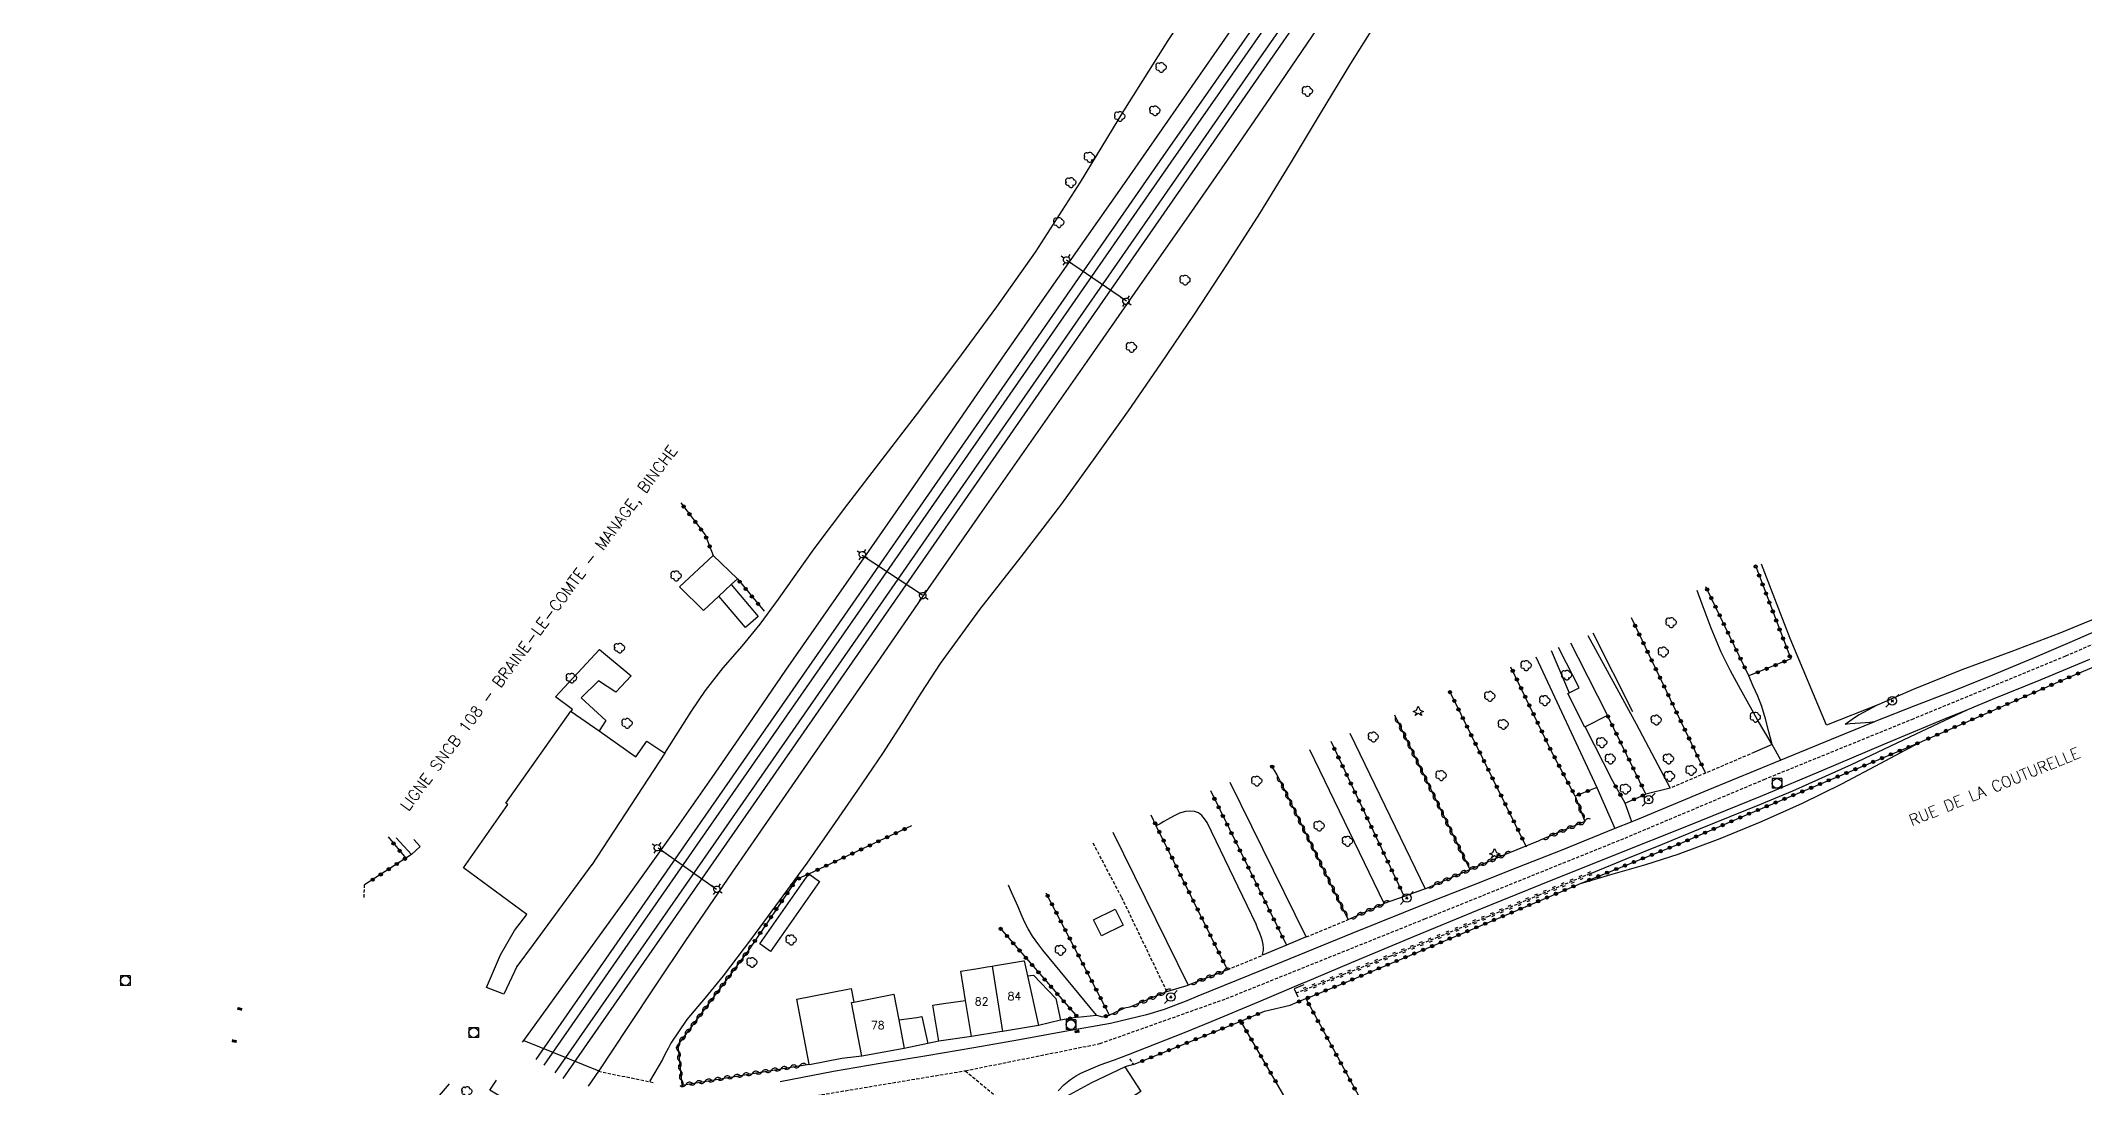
# Model space of a CAD drawing. Header units: millimetres. Extents: x 138000 to 139001, y 123000 to 124000.
# Drawn here: x 138015 to 138334.1, y 123387.3 to 123550.7 of the extents above; entities that cross this region are included whole.
import ezdxf
from ezdxf.enums import TextEntityAlignment as Align

# ---------------------------------------------------------------- set-up
doc = ezdxf.new("R2010")
doc.units = ezdxf.units.MM
doc.linetypes.add('DASHED', pattern=[0.75, 0.5, -0.25])
doc.layers.get('0').update_dxf_attribs({"linetype": 'CONTINUOUS'})
for name, color, linetype in [('W0001', 6, 'DASHED'), ('W0008', 7, 'CONTINUOUS'), ('W0014', 7, 'CONTINUOUS'), ('W0017', 7, 'CONTINUOUS'), ('W0101', 7, 'CONTINUOUS'), ('W0104', 1, 'CONTINUOUS'), ('W0112', 1, 'DASHED'), ('W0120', 7, 'CONTINUOUS'), ('W0211', 2, 'CONTINUOUS'), ('W0214', 2, 'CONTINUOUS'), ('W0220', 5, 'DASHED'), ('W0300', 7, 'CONTINUOUS'), ('W0303', 7, 'CONTINUOUS'), ('W0310', 3, 'CONTINUOUS'), ('W0322', 7, 'CONTINUOUS'), ('W0323', 7, 'CONTINUOUS'), ('W0330', 7, 'CONTINUOUS'), ('W0401', 7, 'CONTINUOUS'), ('W0420', 7, 'CONTINUOUS'), ('W0473', 7, 'CONTINUOUS'), ('W0610', 7, 'CONTINUOUS'), ('W0611', 7, 'CONTINUOUS'), ('W0700', 7, 'CONTINUOUS'), ('W0989', 7, 'CONTINUOUS'), ('W0991', 7, 'CONTINUOUS'), ('W1102', 7, 'CONTINUOUS')]:
    doc.layers.add(name, color=color, linetype=linetype)
doc.styles.get("Standard").update_dxf_attribs({"font": 'romans.shx', "width": 0.85})

# ---------------------------------------------------------------- blocks, each defined once
blk = doc.blocks.new('T420')
for p, q in [((0.75, 0.75), (-0.75, 0.75)), ((-0.75, 0.75), (-0.75, -0.75)), ((0.75, 0.75), (0.75, -0.75)), ((0.75, -0.75), (-0.75, -0.75))]:
    blk.add_line(p, q)
blk.add_ellipse((0, 0), major_axis=(-0.53, 0.53), ratio=1, start_param=3.926991, end_param=10.210176)
blk = doc.blocks.new('T401')
for p, q in [((-0.3, 0.3), (0, 0.3)), ((-0.3, -0.25), (-0.3, 0.3)), ((-0.3, 0.15), (0, 0.15)), ((-0.3, 0), (0, 0)), ((0, 0.3), (0, -0.25)), ((-0.3, -0.15), (0, -0.15)), ((-0.3, -0.25), (-0.3, -0.3)), ((-0.3, -0.3), (0, -0.3)), ((0, -0.3), (0, -0.25))]:
    blk.add_line(p, q)
blk = doc.blocks.new('T300')
for p, q in [((-0.8, 0.51), (-0.86, 0.34)), ((-0.86, 0.34), (-0.86, 0.17)), ((-0.86, 0.17), (-0.74, 0.06)), ((-0.69, 0.63), (-0.8, 0.51)), ((-0.8, -0.06), (-0.74, 0.06)), ((-0.74, 0.06), (-0.69, 0.11)), ((-0.57, 0.69), (-0.69, 0.63)), ((-0.46, 0.69), (-0.57, 0.69)), ((-0.29, 0.63), (-0.46, 0.69)), ((-0.29, 0.63), (-0.17, 0.74)), ((-0.23, 0.57), (-0.29, 0.63)), ((-0.17, 0.74), (-0.06, 0.8)), ((-0.06, 0.8), (0.06, 0.8)), ((0.06, 0.8), (0.23, 0.74)), ((0.23, 0.74), (0.34, 0.63)), ((0.34, 0.63), (0.4, 0.51)), ((0.46, 0.46), (0.34, 0.46)), ((0.4, 0.51), (0.4, 0.46)), ((0.57, 0.4), (0.46, 0.46)), ((0.57, 0.4), (0.69, 0.29)), ((0.69, 0.29), (0.74, 0.17)), ((0.74, 0.06), (0.69, -0.17)), ((0.74, 0.17), (0.74, 0.06)), ((-0.8, -0.17), (-0.8, -0.06)), ((-0.8, -0.23), (-0.8, -0.17)), ((-0.74, -0.34), (-0.8, -0.23)), ((-0.69, -0.4), (-0.74, -0.34)), ((-0.51, -0.46), (-0.69, -0.4)), ((-0.4, -0.46), (-0.51, -0.46)), ((-0.4, -0.46), (-0.34, -0.46)), ((-0.34, -0.46), (-0.34, -0.4)), ((-0.34, -0.51), (-0.34, -0.46)), ((-0.29, -0.63), (-0.34, -0.51)), ((-0.17, -0.74), (-0.29, -0.63)), ((-0.06, -0.8), (-0.17, -0.74)), ((0.06, -0.8), (-0.06, -0.8)), ((0.17, -0.74), (0.06, -0.8)), ((0.23, -0.69), (0.17, -0.74)), ((0.29, -0.46), (0.23, -0.46)), ((0.29, -0.63), (0.23, -0.69)), ((0.46, -0.4), (0.29, -0.46)), ((0.34, -0.51), (0.29, -0.63)), ((0.34, -0.51), (0.34, -0.46)), ((0.57, -0.34), (0.46, -0.4)), ((0.63, -0.29), (0.57, -0.34)), ((0.69, -0.17), (0.63, -0.29))]:
    blk.add_line(p, q)
blk = doc.blocks.new('T303')
for p, q in [((-0.77, 0), (-0.28, 0.21)), ((-0.28, -0.21), (-0.77, 0)), ((-0.28, 0.21), (0, 0.83)), ((0, 0.83), (0.28, 0.21)), ((0.28, 0.21), (0.83, 0)), ((0.83, 0), (0.28, -0.21)), ((-0.49, -0.63), (-0.28, -0.21)), ((0, -0.35), (-0.49, -0.63)), ((0.56, -0.63), (0, -0.35)), ((0.28, -0.21), (0.56, -0.63))]:
    blk.add_line(p, q)
blk = doc.blocks.new('T473')
for p, q in [((-0.166667, 0.166667), (0.166667, -0.166667)), ((-0.166667, -0.166667), (0.166667, 0.166667)), ((0.500001, 0.500001), (1.000002, 1.000002)), ((-1.000002, -1.000002), (-0.500001, -0.500001))]:
    blk.add_line(p, q)
blk.add_ellipse((0, 0), major_axis=(0.471405, 0.471405), ratio=1, start_param=5.4977871438, end_param=11.780972451)
blk = doc.blocks.new('T610')
for p, q in [((-0.500001, 0), (-1.000002, 0)), ((0, 0.500001), (0, 1.000002)), ((0.500001, 0), (1.000002, 0)), ((0, -0.500001), (0, -1.000002))]:
    blk.add_line(p, q)
blk.add_ellipse((0, 0), major_axis=(-0.353554, 0.353554), ratio=1, start_param=3.926990817, end_param=10.2101761242)
blk = doc.blocks.new('t323o')
at = {"color": 0, "linetype": 'Continuous'}
for radius in [0.25, 0.15]:
    blk.add_circle((0, 0), radius, dxfattribs=at)
blk = doc.blocks.new('t310o')
at = {"color": 0, "linetype": 'Continuous'}
for centre, start, end in [((-0.5, 0.38), 216.8699, 323.1304), ((0.5, -0.37), 36.8699, 143.1303)]:
    blk.add_arc(centre, 0.625, start, end, dxfattribs=at)
blk = doc.blocks.new('t322o')
at = {"color": 0, "linetype": 'Continuous'}
for radius in [0.25, 0.15]:
    blk.add_circle((0, 0), radius, dxfattribs=at)
blk = doc.blocks.new('t220o')
at = {"color": 0, "linetype": 'Continuous'}
for p, q in [((-0.25, 0.25), (0.25, 0.25)), ((-0.25, -0.25), (0.25, -0.25))]:
    blk.add_line(p, q, dxfattribs=at)

msp = doc.modelspace()

# ---------------------------------------------------------------- linework, layer by layer
at = {"layer": 'W0001'}
for points in [[(138159.38, 123389.87), (138180.42, 123394.11), (138200.12, 123401.12), (138231.18, 123413.59), (138262.43, 123426.21), (138284.16, 123435.36), (138307.22, 123444.74), (138331.28, 123454.65), (138352.76, 123464.01), (138374.19, 123473.4), (138385.49, 123477.49), (138404.93, 123481.99), (138428.95, 123486.46), (138460.41, 123492), (138492.98, 123498.88), (138525.57, 123505.53), (138555.54, 123511.63), (138588.19, 123518.38), (138620.51, 123525.27), (138649.71, 123531.42), (138680.95, 123537.36), (138711, 123543.03), (138735.09, 123547.13)], [(138131.02, 123385.14), (138159.38, 123389.87)], [(138159.38, 123389.87), (138172.45, 123378.95), (138199.26, 123362.14), (138227.6, 123344.48), (138255.66, 123326.89), (138283.33, 123309.41), (138307.32, 123294.2), (138326.44, 123282.11)]]:
    msp.add_lwpolyline(points, dxfattribs=at)
at = {"layer": 'W0008'}
for points in [[(138338.46, 123459.59), (138332.26, 123456.9), (138326.05, 123454.24), (138319.82, 123451.64), (138313.76, 123449.21), (138307.68, 123446.83), (138301.61, 123444.43), (138301.38, 123444.33), (138296.66, 123442.42), (138291.72, 123440.4), (138286.77, 123438.39)], [(138184.9, 123392.38), (138189.25, 123394.11), (138193.6, 123395.83), (138197.94, 123397.58), (138205.2, 123400.61), (138212.15, 123403.58), (138212.45, 123403.71), (138219.7, 123406.78), (138229.55, 123410.88), (138239.41, 123414.93), (138249.29, 123418.96), (138260.82, 123423.59), (138272.36, 123428.18), (138283.88, 123432.85), (138293.34, 123436.8), (138302.77, 123440.79), (138312.22, 123444.76), (138315.98, 123446.3), (138319.82, 123447.87), (138327.43, 123450.96), (138335, 123454.13)]]:
    msp.add_lwpolyline(points, dxfattribs=at)
at = {"layer": 'W0014'}
for points in [[(138286.77, 123438.39), (138275.38, 123433.68), (138263.99, 123428.96), (138263.48, 123428.76), (138260.82, 123427.68), (138252.56, 123424.32), (138245.64, 123421.59), (138238.7, 123418.87), (138231.78, 123416.15), (138219.76, 123411.29), (138207.76, 123406.38), (138195.73, 123401.52), (138193.98, 123400.8), (138192.22, 123400.09), (138190.45, 123399.43), (138187.69, 123398.61), (138184.88, 123397.94), (138182.08, 123397.26)], [(138286.77, 123438.39), (138285.39, 123440.81), (138282.64, 123439.6)], [(138269.5, 123434), (138265.7, 123433.05)], [(138243.67, 123423.62), (138249.18, 123425.88)], [(138231.23, 123418.28), (138227.93, 123417.09), (138224.79, 123415.96)], [(138212.65, 123410.75), (138209.57, 123409.47), (138205.82, 123407.91)], [(138190.87, 123402.25), (138194.19, 123403.25)], [(138185.09, 123399.77), (138184.27, 123399.62)], [(138182.08, 123397.26), (138174.95, 123395.97), (138167.83, 123394.69), (138160.7, 123393.43), (138153.4, 123392.19), (138146.09, 123390.98), (138138.79, 123389.74), (138130.49, 123388.13), (138130.49, 123388.13)], [(138176.93, 123398.21), (138179.9, 123398.53)], [(138155.27, 123394.49), (138153.51, 123394.12)], [(138173.9, 123386.71), (138174.8, 123387.67), (138175.82, 123388.51), (138176.6, 123389.02), (138177.43, 123389.46), (138178.28, 123389.87), (138180.44, 123390.8), (138182.67, 123391.59), (138184.9, 123392.38)], [(138185.65, 123390.82), (138184.3, 123390.46)]]:
    msp.add_lwpolyline(points, dxfattribs=at)
at = {"layer": 'W0017'}
for points in [[(138285.39, 123440.81), (138284.27, 123442.74), (138283.14, 123444.68), (138282.04, 123446.62), (138280.45, 123449.47), (138278.9, 123452.34), (138277.46, 123455.25), (138275.88, 123458.96), (138274.46, 123462.75), (138273.68, 123464.85)], [(138256.61, 123457.84), (138264.16, 123444.06), (138269.5, 123434)], [(138248.5, 123454.5), (138258.02, 123434.11), (138260.82, 123427.68)], [(138250.89, 123455.48), (138253.68, 123448.86)], [(138219.46, 123442.57), (138231.23, 123418.28)], [(138260.5, 123435.07), (138256.22, 123443.57)], [(138224.79, 123415.96), (138213.21, 123440)], [(138212.65, 123410.75), (138200.73, 123434.88)], [(138263.48, 123428.76), (138262.45, 123431.65)], [(138197.15, 123428.65), (138196.73, 123429.19), (138196.31, 123429.72), (138195.81, 123430.12), (138195.18, 123430.33), (138194.48, 123430.4), (138193.8, 123430.37), (138192.83, 123430.1), (138191.9, 123429.61), (138190.98, 123429.09), (138190.39, 123428.77), (138189.81, 123428.44), (138189.22, 123428.11)], [(138204.81, 123412.75), (138203.4, 123415.68), (138197.15, 123428.65)], [(138182.44, 123427.13), (138194.19, 123403.25)], [(138179.9, 123398.53), (138171.48, 123408.67), (138170.69, 123409.76), (138169.9, 123410.86), (138169.19, 123412), (138168.63, 123413.14), (138168.13, 123414.31), (138167.63, 123415.48), (138167.13, 123416.61), (138166.62, 123417.74), (138166.11, 123418.87)], [(138205.82, 123407.91), (138205.88, 123408.29), (138205.95, 123408.67), (138205.98, 123409.05), (138205.92, 123409.59), (138205.79, 123410.12), (138205.64, 123410.64), (138205.39, 123411.35), (138205.1, 123412.05), (138204.81, 123412.75)]]:
    msp.add_lwpolyline(points, dxfattribs=at)
at = {"layer": 'W0101'}
for points in [[(138160.36, 123395.2), (138159.44, 123400.84), (138158.7, 123405.42), (138161.32, 123405.84), (138162.81, 123406.08), (138163.57, 123406.21)], [(138163.57, 123406.21), (138164.08, 123406.29), (138168.48, 123407.01), (138168.58, 123407.02), (138169.09, 123404.71), (138170.81, 123396.95)], [(138143.23, 123392.14), (138141.61, 123400.52), (138141.96, 123400.59), (138148.22, 123401.8), (138149, 123397.79), (138149.86, 123393.35)], [(138170.81, 123396.95), (138165.17, 123396)], [(138149.86, 123393.35), (138143.23, 123392.14)], [(138165.17, 123396), (138164.79, 123395.94), (138160.36, 123395.2)], [(138181.78, 123377.42), (138174.86, 123384.04), (138175.13, 123385.82), (138179.15, 123388.01), (138184.3, 123390.46)], [(138184.3, 123390.46), (138186.79, 123386.61), (138183, 123384.16), (138182.93, 123384.27), (138185.75, 123381.61), (138184.88, 123380.7), (138184.63, 123380.43), (138181.78, 123377.42)]]:
    msp.add_lwpolyline(points, dxfattribs=at)
at = {"layer": 'W0104'}
for points in [[(138120.02, 123470.34), (138123.79, 123466.68), (138122.83, 123465.78), (138120.88, 123463.97), (138118.51, 123461.76), (138114.74, 123465.42)], [(138080.99, 123421.57), (138087.95, 123431.45), (138087.63, 123431.66), (138097.75, 123446.04), (138097.85, 123445.97), (138102.18, 123442.93), (138107.92, 123438.89), (138109.62, 123441.32), (138112.48, 123439.44), (138101.08, 123422.04), (138101.06, 123422.05), (138091.89, 123409.59), (138089.33, 123406.12), (138089.41, 123406.24), (138087.31, 123401.84), (138084.58, 123402.85), (138086.81, 123407.94), (138088.96, 123411.78), (138090.9, 123414.27)], [(138127.3, 123409.68), (138134.96, 123420.6), (138136.62, 123419.43), (138128.97, 123408.51)], [(138179.43, 123413.41), (138182.81, 123415.08), (138184.03, 123412.6), (138180.65, 123410.93)]]:
    msp.add_lwpolyline(points, close=True, dxfattribs=at)
for points in [[(138122.83, 123465.78), (138127.05, 123460.82), (138125.03, 123459.09), (138120.88, 123463.97)], [(138097.85, 123445.97), (138098.04, 123446.27), (138095.39, 123448.26), (138102.23, 123455.65), (138107.18, 123451.54), (138104.8, 123448.97), (138102.07, 123450.75), (138099.38, 123448.11), (138103.23, 123444.54), (138102.18, 123442.93)], [(138253.89, 123456.71), (138255.03, 123454.47), (138259.69, 123445.33), (138256.22, 123443.57), (138256.16, 123443.54), (138253.5, 123448.77), (138253.68, 123448.86), (138255.26, 123449.67), (138253.29, 123453.53), (138252.05, 123455.96)], [(138073.26, 123425.98), (138074.26, 123424.88), (138072.91, 123423.65), (138070.51, 123426.26)], [(138169.09, 123404.71), (138170.06, 123404.77), (138173.51, 123401.12), (138174.28, 123397.75), (138170.81, 123396.95)], [(138143.23, 123392.14), (138140.1, 123391.78), (138140.09, 123391.78), (138135.05, 123390.77), (138135.02, 123390.91), (138133.06, 123401.05), (138138.12, 123402.03), (138141.55, 123402.69), (138141.96, 123400.59)], [(138160.36, 123395.2), (138155.27, 123394.49), (138154.29, 123400.12), (138155.98, 123400.36), (138159.44, 123400.84)], [(138149, 123397.79), (138151.81, 123398.2), (138152.62, 123398.32), (138153.51, 123394.12), (138149.86, 123393.35)]]:
    msp.add_lwpolyline(points, dxfattribs=at)
at = {"layer": 'W0112'}
for points in [[(138282.64, 123439.6), (138275.02, 123436.35), (138269.5, 123434)], [(138190.87, 123402.25), (138183.79, 123416.97), (138179.26, 123425.59)], [(138065.48, 123416.94), (138065.57, 123418.89)], [(138212.65, 123410.75), (138219.2, 123413.47)], [(138200.32, 123405.64), (138205.82, 123407.91)], [(138185.05, 123391.7), (138185.65, 123390.82)], [(138102.07, 123389.78), (138110.68, 123388.04)]]:
    msp.add_lwpolyline(points, dxfattribs=at)
at = {"layer": 'W0120'}
for points in [[(138212.28, 123403.28), (138210.75, 123402.64), (138211.05, 123401.99), (138211.31, 123401.43)], [(138090.25, 123394.33), (138090.42, 123394.58), (138102.13, 123389.86), (138102.07, 123389.78), (138100.47, 123387.43)], [(138096.1, 123381.06), (138095.78, 123380.59), (138095.72, 123380.49), (138095.58, 123380.57), (138085.13, 123386.84), (138085.21, 123386.96), (138086.19, 123388.39)]]:
    msp.add_lwpolyline(points, dxfattribs=at)
at = {"layer": 'W0211'}
for points in [[(138090.42, 123394.58), (138098.32, 123405.48), (138106.21, 123416.38), (138114.03, 123427.34), (138119.84, 123435.68), (138125.61, 123444.06), (138131.38, 123452.43), (138138.07, 123462.05), (138144.77, 123471.66), (138151.45, 123481.28), (138156.14, 123488.08), (138160.83, 123494.88), (138165.53, 123501.67), (138171.76, 123510.6), (138178.02, 123519.51), (138184.27, 123528.42), (138190.21, 123536.96), (138196.14, 123545.51), (138202.07, 123554.05)], [(138214.34, 123552.61), (138207.02, 123541.86), (138200.28, 123532.09), (138193.51, 123522.34), (138186.72, 123512.6), (138178.35, 123500.62), (138169.97, 123488.64), (138161.6, 123476.66), (138153.61, 123465.15), (138145.64, 123453.62), (138137.67, 123442.1), (138130.32, 123431.48), (138122.96, 123420.85), (138115.68, 123410.18), (138111.15, 123403.42), (138106.64, 123396.64), (138102.13, 123389.86)], [(138374.21, 123476.69), (138371.77, 123475.54), (138369.33, 123474.4), (138366.88, 123473.28), (138360.55, 123470.58), (138354.15, 123468.02), (138347.76, 123465.45), (138341.96, 123463.02), (138336.16, 123460.59), (138330.35, 123458.2), (138322.7, 123455.29), (138315.02, 123452.47), (138307.45, 123449.39), (138304.58, 123448.17), (138302.08, 123447.06), (138301.73, 123446.91), (138298.99, 123445.43), (138298.26, 123444.96), (138297.52, 123444.46), (138296.8, 123443.96)], [(138285.39, 123440.81), (138284.88, 123442.81), (138284.38, 123444.81), (138283.78, 123446.77), (138283.15, 123448.37), (138282.46, 123449.94), (138281.76, 123451.52)], [(138255.47, 123419.13), (138260.57, 123420.61), (138265.68, 123422.09), (138270.74, 123423.71), (138277.29, 123426.13), (138283.76, 123428.79), (138290.13, 123431.65), (138296.29, 123434.69), (138302.36, 123437.91), (138308.43, 123441.14)], [(138206.13, 123399.15), (138210.13, 123400.11)]]:
    msp.add_lwpolyline(points, dxfattribs=at)
at = {"layer": 'W0214'}
for points in [[(138112.48, 123439.44), (138114.55, 123442.74), (138116.62, 123446.04), (138118.8, 123449.26), (138121.58, 123452.76), (138124.52, 123456.15), (138127.37, 123459.61), (138130.22, 123463.49), (138132.97, 123467.43), (138135.76, 123471.36), (138141.03, 123478.37), (138146.41, 123485.31), (138151.74, 123492.28), (138158.05, 123500.69), (138164.3, 123509.14), (138170.37, 123517.72), (138177.4, 123528.64), (138184.15, 123539.76), (138191.06, 123550.77), (138196.1, 123558.29), (138201.2, 123565.77), (138206.31, 123573.24)], [(138224.78, 123555.45), (138219.56, 123547.18), (138214.81, 123539.38), (138210.11, 123531.54), (138205.33, 123523.76), (138200.27, 123515.87), (138195.13, 123508.04), (138189.89, 123500.27), (138184.8, 123492.93), (138179.64, 123485.65), (138174.4, 123478.42), (138168.06, 123470.13), (138161.62, 123461.9), (138155.47, 123453.48), (138152.42, 123448.82), (138149.45, 123444.11), (138146.43, 123439.43), (138142.56, 123433.67), (138138.61, 123427.96), (138134.61, 123422.29), (138130.33, 123416.38), (138125.97, 123410.51), (138121.56, 123404.69), (138118.74, 123401.25), (138115.89, 123397.84), (138113.41, 123394.18), (138112.96, 123393.34), (138112.52, 123392.48), (138112.08, 123391.63), (138111.43, 123390.47), (138110.75, 123389.32), (138110.08, 123388.16)], [(138256.93, 123420.62), (138262.6, 123422.94), (138268.27, 123425.26), (138273.94, 123427.57), (138278.84, 123429.56), (138283.74, 123431.54), (138288.62, 123433.57), (138297.8, 123437.69), (138306.89, 123442), (138315.98, 123446.3)], [(138301.38, 123444.33), (138300.64, 123444.27), (138299.91, 123444.2), (138299.18, 123444.14), (138298.39, 123444.08), (138297.59, 123444.02), (138296.8, 123443.96)], [(138015, 123299.38), (138017.93, 123303.94), (138019.83, 123306.79), (138021.74, 123309.64), (138023.74, 123312.42), (138026.39, 123315.69), (138029.17, 123318.87), (138031.85, 123322.11), (138034.21, 123325.29), (138036.48, 123328.53), (138038.74, 123331.78), (138043.63, 123338.98), (138048.42, 123346.24), (138053.24, 123353.47), (138056.83, 123358.8), (138060.42, 123364.11), (138064.13, 123369.35), (138067.11, 123373.35), (138070.16, 123377.31), (138073.28, 123381.21), (138075.11, 123383.43), (138076.96, 123385.62), (138078.81, 123387.82)]]:
    msp.add_lwpolyline(points, dxfattribs=at)
at = {"layer": 'W0220'}
msp.add_lwpolyline([(138256.93, 123420.62), (138249.02, 123417.3), (138241.1, 123413.97), (138233.17, 123410.7), (138225.8, 123407.77), (138218.43, 123404.88), (138211.05, 123401.99)], dxfattribs=at)
at = {"layer": 'W0303'}
msp.add_lwpolyline([(138263.64, 123445.93), (138257.46, 123458.18)], dxfattribs=at)
at = {"layer": 'W0310'}
for points in [[(138226.42, 123445.43), (138238.18, 123421.27)], [(138219.2, 123413.47), (138208.07, 123436.05)], [(138254.65, 123432.75), (138256.15, 123428.8), (138249.18, 123425.88)], [(138231.23, 123418.28), (138238.18, 123421.27), (138243.67, 123423.62)], [(138219.2, 123413.47), (138224.79, 123415.96)], [(138125.67, 123408.89), (138114.48, 123393.91), (138115.1, 123387.61), (138135.02, 123390.91)], [(138200.32, 123405.64), (138194.19, 123403.25)], [(138184.27, 123399.62), (138181.91, 123398.54)], [(138190.87, 123402.25), (138185.09, 123399.77)]]:
    msp.add_lwpolyline(points, dxfattribs=at)
at = {"layer": 'W0322'}
for points in [[(138281.76, 123451.52), (138275.07, 123465.42)], [(138308.43, 123441.14), (138316.42, 123444.63), (138324.41, 123448.12), (138332.42, 123451.57), (138340.75, 123455.1), (138349.1, 123458.58), (138357.45, 123462.06)], [(138210.13, 123400.11), (138212.57, 123401.12), (138213.04, 123401.31), (138215.95, 123402.51), (138218.86, 123403.71), (138231.08, 123408.82), (138243.27, 123413.97), (138255.47, 123419.13)], [(138185.65, 123390.82), (138202.4, 123397.63), (138206.13, 123399.15)]]:
    msp.add_lwpolyline(points, dxfattribs=at)
at = {"layer": 'W0323'}
for points in [[(138114.96, 123478.54), (138118.73, 123473.58), (138120.02, 123470.34)], [(138123.79, 123466.68), (138127.95, 123461.62)], [(138282.84, 123468.61), (138288.31, 123454.17), (138281.76, 123451.52)], [(138263.39, 123460.62), (138275.02, 123436.35)], [(138258.02, 123434.11), (138254.65, 123432.75), (138251.01, 123439.61), (138244.6, 123452.9)], [(138247.06, 123424.78), (138235.09, 123448.99)], [(138265.7, 123433.05), (138259.69, 123445.33)], [(138216.46, 123441.34), (138227.93, 123417.09)], [(138255.47, 123419.13), (138271.04, 123425.36), (138281.42, 123429.85), (138308.43, 123441.14)], [(138208.07, 123436.05), (138207.23, 123437.55)], [(138262.45, 123431.65), (138260.5, 123435.07)], [(138197.67, 123433.62), (138209.57, 123409.47)], [(138262.45, 123431.65), (138265.7, 123433.05)], [(138200.32, 123405.64), (138189.22, 123428.11), (138188.39, 123429.8)], [(138069.22, 123426.4), (138072, 123423.06)], [(138134.96, 123420.6), (138151.06, 123428.14)], [(138072.91, 123423.65), (138072, 123423.06), (138065.57, 123418.89)], [(138134.96, 123420.6), (138133.02, 123419.72), (138125.67, 123408.89)], [(138181.91, 123398.54), (138172.03, 123417.58)], [(138164.72, 123412.24), (138176.93, 123398.21), (138174.28, 123397.75)], [(138212.57, 123401.12), (138224.11, 123379.83), (138209.11, 123366.23)], [(138179.9, 123398.53), (138180.84, 123398.26), (138181.91, 123398.54)], [(138191.8, 123373.77), (138203.45, 123378.13), (138211.43, 123382.04), (138202.4, 123397.63)]]:
    msp.add_lwpolyline(points, dxfattribs=at)
at = {"layer": 'W0330'}
for points in [[(138288.21, 123457.38), (138285.56, 123464.25), (138283.74, 123468.98)], [(138302.08, 123447.06), (138293.89, 123443.85), (138288.21, 123457.38)]]:
    msp.add_lwpolyline(points, dxfattribs=at)
at = {"layer": 'W0611'}
for points in [[(138184.54, 123510.03), (138175.17, 123516.45)], [(138143.26, 123470.37), (138152.7, 123464.17)], [(138120.52, 123418.15), (138111.43, 123424.6)]]:
    msp.add_lwpolyline(points, dxfattribs=at)
at = {"layer": 'W0700'}
for points in [[(138204.46, 123546.62), (138211.71, 123557.02), (138245.78, 123606.03), (138282.75, 123659.31), (138294.36, 123676)], [(138205.71, 123545.75), (138212.96, 123556.15), (138247.04, 123605.16), (138284.01, 123658.44), (138296.22, 123676)], [(138214.9, 123568.01), (138190.24, 123532.64), (138167.7, 123500.15), (138140.5, 123461.03), (138114.54, 123423.61), (138092.3, 123391.62)], [(138216.16, 123567.14), (138191.5, 123531.77), (138168.96, 123499.28), (138141.76, 123460.15), (138115.8, 123422.74), (138093.56, 123390.75)], [(138095.31, 123389.52), (138126.37, 123434.15), (138166.95, 123492.66), (138204.46, 123546.62)], [(138096.56, 123388.65), (138127.62, 123433.28), (138168.21, 123491.79), (138205.71, 123545.75)]]:
    msp.add_lwpolyline(points, dxfattribs=at)
at = {"layer": 'W1102'}
msp.add_lwpolyline([(138163.57, 123406.21), (138165.17, 123396)], dxfattribs=at)

# ---------------------------------------------------------------- block references
at = {"layer": 'W0220'}
for p, rotation in [((138252.76, 123418.87), 202.7805596788495), ((138254.14, 123419.45), 202.7805596788495), ((138255.53, 123420.03), 202.7805596788495), ((138256.91, 123420.61), 202.7805596788495), ((138244.46, 123415.38), 202.7805596790143), ((138245.85, 123415.96), 202.7805596790143), ((138247.23, 123416.55), 202.7805596790143), ((138248.61, 123417.13), 202.7805596790143), ((138249.99, 123417.71), 202.7805596788495), ((138251.38, 123418.29), 202.7805596788495), ((138237.54, 123412.5), 202.3852179411515), ((138238.92, 123413.08), 202.3852179411515), ((138240.31, 123413.65), 202.3852179411515), ((138241.7, 123414.22), 202.7805596790143), ((138243.08, 123414.8), 202.7805596790143), ((138229.2, 123409.12), 201.7409850868995), ((138230.59, 123409.68), 201.7409850868995), ((138231.98, 123410.23), 201.7409850868995), ((138233.38, 123410.79), 202.3852179411515), ((138234.76, 123411.36), 202.3852179411515), ((138236.15, 123411.93), 202.3852179411515), ((138220.83, 123405.82), 201.3676945341141), ((138222.22, 123406.37), 201.3676945341141), ((138223.62, 123406.91), 201.3676945341141), ((138225.02, 123407.46), 201.3676945341141), ((138226.41, 123408.01), 201.7409850868995), ((138227.8, 123408.57), 201.7409850868995), ((138212.44, 123402.54), 201.3676945339394), ((138213.84, 123403.09), 201.3676945339394), ((138215.24, 123403.63), 201.3676945339394), ((138216.63, 123404.18), 201.3676945339394), ((138218.03, 123404.73), 201.3676945339394), ((138219.43, 123405.27), 201.3676945341141)]:
    msp.add_blockref('t220o', p, dxfattribs=dict(at, rotation=rotation))
at = {"layer": 'W0300'}
for p in [(138190, 123546.54), (138212.85, 123542.82), (138189.04, 123539.77), (138183.55, 123538.88), (138178.82, 123532.52), (138175.91, 123528.55), (138174.03, 123522.32), (138193.74, 123513.33), (138185.36, 123502.84), (138114.25, 123467.12), (138269.67, 123459.84), (138105.42, 123455.86), (138247.02, 123453.13), (138268.45, 123455.24), (138097.92, 123451.17), (138253.34, 123451.64), (138241.35, 123448.32), (138249.93, 123447.65), (138106.59, 123444.1), (138243.45, 123443.94), (138267.34, 123444.62), (138282.82, 123445.07), (138223.15, 123441.97), (138258.82, 123441.1), (138260.17, 123438.55), (138269.26, 123438.54), (138204.94, 123435.09), (138233.74, 123435.96), (138269.4, 123435.83), (138272.78, 123436.75), (138262.53, 123433.83), (138214.69, 123428.07), (138219.12, 123425.68), (138132.22, 123410.27), (138174.27, 123408.66), (138126.1, 123406.77), (138081.58, 123386.59)]:
    msp.add_blockref('T300', p, dxfattribs=at)
at = {"layer": 'W0303'}
for p in [(138230.13, 123445.98), (138242.05, 123423.76)]:
    msp.add_blockref('T303', p, dxfattribs=at)
at = {"layer": 'W0310'}
for p, rotation in [((138227.02, 123444.19), 295.964189445357), ((138227.67, 123442.85), 295.964189445357), ((138228.33, 123441.5), 295.964189445357), ((138228.99, 123440.15), 295.964189445357), ((138229.64, 123438.8), 295.964189445357), ((138230.3, 123437.45), 295.964189445357), ((138208.59, 123434.99), 116.2363185191211), ((138230.96, 123436.1), 295.964189445357), ((138231.61, 123434.75), 295.964189445357), ((138209.25, 123433.65), 116.2363185191211), ((138209.92, 123432.3), 116.2363185191211), ((138210.58, 123430.96), 116.2363185191211), ((138232.27, 123433.41), 295.964189445357), ((138232.93, 123432.06), 295.964189445357), ((138233.58, 123430.71), 295.964189445357), ((138255.11, 123431.54), 290.811092763833), ((138211.24, 123429.61), 116.2363185191211), ((138211.9, 123428.27), 116.2363185191211), ((138234.24, 123429.36), 295.964189445357), ((138234.9, 123428.01), 295.964189445357), ((138254.71, 123428.19), 202.6851512839359), ((138255.64, 123430.14), 290.811092763833), ((138256.1, 123428.77), 202.6851512839359), ((138212.57, 123426.92), 116.2363185191211), ((138213.23, 123425.58), 116.2363185191211), ((138213.89, 123424.23), 116.2363185191211), ((138235.55, 123426.66), 295.964189445357), ((138236.21, 123425.31), 295.964189445357), ((138250.56, 123426.46), 202.6851512839359), ((138251.94, 123427.04), 202.6851512839359), ((138253.33, 123427.62), 202.6851512839359), ((138214.56, 123422.88), 116.2363185191211), ((138215.22, 123421.54), 116.2363185191211), ((138236.87, 123423.97), 295.964189445357), ((138237.52, 123422.62), 295.964189445357), ((138239.5, 123421.84), 23.24522059473058), ((138240.88, 123422.43), 23.24522059473058), ((138242.26, 123423.02), 23.24522059473058), ((138243.64, 123423.61), 23.24522059473058), ((138215.88, 123420.19), 116.2363185191211), ((138216.55, 123418.85), 116.2363185191211), ((138232.61, 123418.88), 23.24834888113642), ((138233.99, 123419.47), 23.24834888113642), ((138235.37, 123420.06), 23.24834888113642), ((138236.75, 123420.65), 23.24834888113642), ((138238.13, 123421.24), 23.24834888113642), ((138217.21, 123417.5), 116.2363185191211), ((138217.87, 123416.16), 116.2363185191211), ((138218.54, 123414.81), 116.2363185191211), ((138223.31, 123415.3), 24.05658623686691), ((138224.68, 123415.91), 24.05658623686691), ((138220.57, 123414.08), 24.05658623686691), ((138221.94, 123414.69), 24.05658623686691), ((138125.54, 123408.71), 233.2183278717874), ((138122.85, 123405.11), 233.2183278717874), ((138123.75, 123406.31), 233.2183278717874), ((138124.65, 123407.51), 233.2183278717874), ((138199.78, 123405.43), 201.2789208846507), ((138121.05, 123402.71), 233.2183278717874), ((138121.95, 123403.91), 233.2183278717874), ((138195.59, 123403.79), 201.2789208846507), ((138196.98, 123404.34), 201.2789208846507), ((138198.38, 123404.88), 201.2789208846507), ((138118.36, 123399.1), 233.2183278717874), ((138119.26, 123400.3), 233.2183278717874), ((138120.15, 123401.51), 233.2183278717874), ((138183.28, 123399.17), 204.6855532368149), ((138186.47, 123400.36), 203.2285137282149), ((138187.85, 123400.95), 203.2285137282149), ((138189.23, 123401.54), 203.2285137282149), ((138190.6, 123402.14), 203.2285137282149), ((138115.66, 123395.5), 233.2183278717874), ((138116.56, 123396.7), 233.2183278717874), ((138117.46, 123397.9), 233.2183278717874), ((138114.77, 123394.3), 233.2183278717874), ((138114.58, 123392.9), 275.6709327285386), ((138114.72, 123391.41), 275.6709327285386), ((138114.87, 123389.91), 275.6709327285386), ((138127.62, 123389.68), 9.387207473403963), ((138129.1, 123389.93), 9.387207473403963), ((138130.58, 123390.17), 9.387207473403963), ((138132.06, 123390.42), 9.387207473403963), ((138133.54, 123390.66), 9.387207473403963), ((138115.02, 123388.42), 275.6709327285386), ((138115.78, 123387.73), 9.387207473403963), ((138117.26, 123387.97), 9.387207473403963), ((138118.74, 123388.22), 9.387207473403963), ((138120.22, 123388.46), 9.387207473403963), ((138121.7, 123388.71), 9.387207473403963), ((138123.18, 123388.95), 9.387207473403963), ((138124.66, 123389.19), 9.387207473403963), ((138126.14, 123389.44), 9.387207473403963)]:
    msp.add_blockref('t310o', p, dxfattribs=dict(at, rotation=rotation))
at = {"layer": 'W0322'}
for p, rotation in [((138275.26, 123465.03), 115.7026154774304), ((138275.91, 123463.68), 115.7026154774304), ((138276.56, 123462.33), 115.7026154774304), ((138277.21, 123460.98), 115.7026154774304), ((138277.86, 123459.63), 115.7026154774304), ((138278.51, 123458.27), 115.7026154774304), ((138279.16, 123456.92), 115.7026154774304), ((138279.81, 123455.57), 115.7026154774304), ((138280.46, 123454.22), 115.7026154774304), ((138281.11, 123452.87), 115.7026154774304), ((138330.43, 123450.72), 23.33747132597908), ((138331.81, 123451.31), 23.33747132597908), ((138333.19, 123451.9), 22.91078312441422), ((138322.17, 123447.14), 23.60229393237875), ((138323.55, 123447.74), 23.60229393237875), ((138324.92, 123448.34), 23.33747132597908), ((138326.3, 123448.93), 23.33747132597908), ((138327.68, 123449.53), 23.33747132597908), ((138329.05, 123450.12), 23.33747132597908), ((138315.3, 123444.14), 23.59627379037443), ((138316.67, 123444.74), 23.60229393237875), ((138318.05, 123445.34), 23.60229393237875), ((138319.42, 123445.94), 23.60229393237875), ((138320.8, 123446.54), 23.60229393237875), ((138309.8, 123441.74), 23.59627379037443), ((138311.18, 123442.34), 23.59627379037443), ((138312.55, 123442.94), 23.59627379037443), ((138313.92, 123443.54), 23.59627379037443), ((138254.39, 123418.67), 22.91048598430299), ((138247.49, 123415.75), 22.91048598430299), ((138248.87, 123416.34), 22.91048598430299), ((138250.25, 123416.92), 22.91048598430299), ((138251.63, 123417.5), 22.91048598430299), ((138253.01, 123418.09), 22.91048598430299), ((138239.2, 123412.25), 22.9161572219287), ((138240.58, 123412.83), 22.9161572219287), ((138241.96, 123413.42), 22.9161572219287), ((138243.34, 123414), 22.91048598430299), ((138244.72, 123414.58), 22.91048598430299), ((138246.1, 123415.17), 22.91048598430299), ((138232.29, 123409.33), 22.9161572219287), ((138233.67, 123409.91), 22.9161572219287), ((138235.05, 123410.5), 22.9161572219287), ((138236.43, 123411.08), 22.9161572219287), ((138237.81, 123411.66), 22.9161572219287), ((138223.99, 123405.85), 22.67579183227718), ((138225.37, 123406.43), 22.67579183227718), ((138226.75, 123407.01), 22.67579183227718), ((138228.14, 123407.59), 22.67579183227718), ((138229.52, 123408.17), 22.67579183227718), ((138230.91, 123408.74), 22.67579183227718), ((138217.06, 123402.97), 22.43653923104269), ((138218.45, 123403.54), 22.43653923104269), ((138219.83, 123404.12), 22.67579183227718), ((138221.22, 123404.7), 22.67579183227718), ((138222.6, 123405.28), 22.67579183227718), ((138211.52, 123400.68), 22.37306004347061), ((138212.9, 123401.26), 22.41091606197941), ((138214.29, 123401.83), 22.37914543628183), ((138215.68, 123402.4), 22.37914543628183), ((138199.55, 123396.47), 22.11743082583406), ((138200.94, 123397.04), 22.11743082583406), ((138202.33, 123397.6), 22.11743082583406), ((138203.72, 123398.17), 22.12140566635989), ((138205.1, 123398.73), 22.12140566635989), ((138191.21, 123393.08), 22.11743082583406), ((138192.6, 123393.65), 22.11743082583406), ((138193.99, 123394.21), 22.11743082583406), ((138195.38, 123394.78), 22.11743082583406), ((138196.77, 123395.34), 22.11743082583406), ((138198.16, 123395.91), 22.11743082583406), ((138187.04, 123391.39), 22.11743082583406), ((138188.43, 123391.95), 22.11743082583406), ((138189.82, 123392.52), 22.11743082583406)]:
    msp.add_blockref('t322o', p, dxfattribs=dict(at, rotation=rotation))
at = {"layer": 'W0323'}
for p, rotation in [((138115.39, 123477.97), 307.1886569554198), ((138116.3, 123476.78), 307.1886569554198), ((138117.21, 123475.58), 307.1886569554198), ((138118.11, 123474.39), 307.1886569554198), ((138118.91, 123473.13), 291.7189388085829), ((138119.46, 123471.74), 291.7189388085829), ((138282.84, 123468.6), 290.7572543112336), ((138283.37, 123467.2), 290.7572543112336), ((138124.14, 123466.25), 309.4593467765837), ((138125.09, 123465.1), 309.4593467765837), ((138126.04, 123463.94), 309.4593467765837), ((138283.91, 123465.8), 290.7572543112336), ((138284.44, 123464.39), 290.7572543112336), ((138127, 123462.78), 309.4593467765837), ((138284.97, 123462.99), 290.7572543112336), ((138285.5, 123461.59), 290.7572543112336), ((138286.03, 123460.19), 290.7572543112336), ((138264, 123459.35), 295.5979254060637), ((138264.65, 123458), 295.5979254060637), ((138286.56, 123458.78), 290.7572543112336), ((138287.1, 123457.38), 290.7572543112336), ((138265.3, 123456.64), 295.5979254060637), ((138265.95, 123455.29), 295.5979254060637), ((138266.59, 123453.94), 295.5979254060637), ((138287.32, 123453.77), 202.0723664362803), ((138287.63, 123455.98), 290.7572543112336), ((138288.16, 123454.58), 290.7572543112336), ((138244.89, 123452.31), 115.7187962118641), ((138245.54, 123450.96), 115.7187962118641), ((138267.24, 123452.59), 295.5979254060637), ((138267.89, 123451.23), 295.5979254060637), ((138283.15, 123452.08), 202.0723664362803), ((138284.54, 123452.64), 202.0723664362803), ((138285.93, 123453.21), 202.0723664362803), ((138235.09, 123448.98), 116.3073899276939), ((138235.76, 123447.63), 116.3073899276939), ((138246.19, 123449.61), 115.7187962118641), ((138246.84, 123448.26), 115.7187962118641), ((138268.54, 123449.88), 295.5979254060637), ((138269.19, 123448.53), 295.5979254060637), ((138269.84, 123447.18), 295.5979254060637), ((138236.42, 123446.29), 116.3073899276939), ((138237.09, 123444.95), 116.3073899276939), ((138247.49, 123446.91), 115.7187962118641), ((138248.14, 123445.56), 115.7187962118641), ((138248.79, 123444.21), 115.7187962118641), ((138259.76, 123445.18), 116.0833648797733), ((138270.48, 123445.82), 295.5979254060637), ((138271.13, 123444.47), 295.5979254060637), ((138237.75, 123443.6), 116.3073899276939), ((138238.41, 123442.26), 116.3073899276939), ((138239.08, 123440.91), 116.3073899276939), ((138249.44, 123442.85), 115.7187962118641), ((138250.09, 123441.5), 115.7187962118641), ((138260.42, 123443.83), 116.0833648797733), ((138261.08, 123442.48), 116.0833648797733), ((138261.74, 123441.14), 116.0833648797733), ((138271.78, 123443.12), 295.5979254060637), ((138272.43, 123441.76), 295.5979254060637), ((138308.1, 123441), 22.6803978619314), ((138217.02, 123440.14), 295.3347823089062), ((138217.66, 123438.79), 295.3347823089062), ((138239.74, 123439.57), 116.3073899276939), ((138240.41, 123438.22), 116.3073899276939), ((138250.74, 123440.15), 115.7187962118641), ((138251.43, 123438.82), 117.9778449662516), ((138262.4, 123439.79), 116.0833648797733), ((138263.06, 123438.44), 116.0833648797733), ((138273.08, 123440.41), 295.5979254060637), ((138273.72, 123439.06), 295.5979254060637), ((138274.37, 123437.71), 295.5979254060637), ((138301.18, 123438.11), 22.6803978619314), ((138302.56, 123438.69), 22.6803978619314), ((138303.95, 123439.27), 22.6803978619314), ((138305.33, 123439.84), 22.6803978619314), ((138306.72, 123440.42), 22.6803978619314), ((138207.33, 123437.36), 119.4059952618549), ((138218.31, 123437.43), 295.3347823089062), ((138218.95, 123436.07), 295.3347823089062), ((138219.59, 123434.72), 295.3347823089062), ((138241.07, 123436.88), 116.3073899276939), ((138241.74, 123435.53), 116.3073899276939), ((138252.13, 123437.49), 117.9778449662516), ((138252.83, 123436.17), 117.9778449662516), ((138253.54, 123434.84), 117.9778449662516), ((138263.72, 123437.1), 116.0833648797733), ((138264.38, 123435.75), 116.0833648797733), ((138265.04, 123434.4), 116.0833648797733), ((138292.88, 123434.64), 22.6803978619314), ((138294.26, 123435.22), 22.6803978619314), ((138295.64, 123435.8), 22.6803978619314), ((138297.03, 123436.37), 22.6803978619314), ((138298.41, 123436.95), 22.6803978619314), ((138299.8, 123437.53), 22.6803978619314), ((138198.3, 123432.34), 296.2217187547036), ((138220.23, 123433.36), 295.3347823089062), ((138220.87, 123432.01), 295.3347823089062), ((138242.4, 123434.19), 116.3073899276939), ((138243.07, 123432.84), 116.3073899276939), ((138243.73, 123431.5), 116.3073899276939), ((138254.24, 123433.52), 117.9778449662516), ((138255.24, 123432.99), 201.9770730528698), ((138256.63, 123433.55), 201.9770730528698), ((138260.96, 123434.26), 119.7611210852443), ((138261.71, 123432.96), 119.7611210852443), ((138263.83, 123432.25), 23.33491748862881), ((138265.21, 123432.84), 23.33491748862881), ((138285.96, 123431.75), 22.6803978619314), ((138287.34, 123432.33), 22.6803978619314), ((138288.72, 123432.9), 22.6803978619314), ((138290.11, 123433.48), 22.6803978619314), ((138291.49, 123434.06), 22.6803978619314), ((138189.03, 123428.5), 116.2659302237465), ((138198.96, 123431), 296.2217187547036), ((138199.62, 123429.65), 296.2217187547036), ((138200.29, 123428.3), 296.2217187547036), ((138221.51, 123430.65), 295.3347823089062), ((138222.16, 123429.3), 295.3347823089062), ((138244.4, 123430.15), 116.3073899276939), ((138245.06, 123428.81), 116.3073899276939), ((138277.67, 123428.23), 23.40871266340025), ((138279.05, 123428.82), 23.40871266340025), ((138280.43, 123429.42), 23.40871266340025), ((138281.8, 123430.01), 22.6803978619314), ((138283.19, 123430.59), 22.6803978619314), ((138284.57, 123431.17), 22.6803978619314), ((138070.08, 123425.36), 309.823820143562), ((138144.47, 123425.05), 25.07334825752237), ((138145.83, 123425.69), 25.07334825752237), ((138147.18, 123426.33), 25.07334825752237), ((138148.54, 123426.96), 25.07334825752237), ((138149.9, 123427.6), 25.07334825752237), ((138189.69, 123427.16), 116.2737192157027), ((138190.36, 123425.81), 116.2737192157027), ((138200.95, 123426.96), 296.2217187547036), ((138201.61, 123425.61), 296.2217187547036), ((138222.8, 123427.94), 295.3347823089062), ((138223.44, 123426.58), 295.3347823089062), ((138224.08, 123425.23), 295.3347823089062), ((138245.73, 123427.47), 116.3073899276939), ((138246.39, 123426.12), 116.3073899276939), ((138270.79, 123425.26), 21.80902312177526), ((138272.17, 123425.84), 23.40871266340025), ((138273.54, 123426.44), 23.40871266340025), ((138274.92, 123427.04), 23.40871266340025), ((138276.3, 123427.63), 23.40871266340025), ((138070.6, 123422.15), 212.9543243726548), ((138071.04, 123424.21), 309.823820143562), ((138071.86, 123422.97), 212.9543243726548), ((138137.67, 123421.88), 25.07334825752237), ((138139.03, 123422.51), 25.07334825752237), ((138140.39, 123423.15), 25.07334825752237), ((138141.75, 123423.78), 25.07334825752237), ((138143.11, 123424.42), 25.07334825752237), ((138191.02, 123424.47), 116.2737192157027), ((138191.69, 123423.12), 116.2737192157027), ((138192.35, 123421.78), 116.2737192157027), ((138202.28, 123424.27), 296.2217187547036), ((138202.94, 123422.92), 296.2217187547036), ((138224.72, 123423.87), 295.3347823089062), ((138225.37, 123422.52), 295.3347823089062), ((138262.43, 123421.91), 21.80902312177526), ((138263.82, 123422.47), 21.80902312177526), ((138265.22, 123423.03), 21.80902312177526), ((138266.61, 123423.58), 21.80902312177526), ((138268, 123424.14), 21.80902312177526), ((138269.39, 123424.7), 21.80902312177526), ((138066.83, 123419.7), 212.9543243726548), ((138068.09, 123420.52), 212.9543243726548), ((138069.34, 123421.34), 212.9543243726548), ((138132.41, 123418.82), 235.8716139840753), ((138133.39, 123419.89), 204.4595369883789), ((138134.76, 123420.51), 204.4595369883789), ((138136.31, 123421.24), 25.07334825752237), ((138193.01, 123420.43), 116.2737192157027), ((138193.68, 123419.09), 116.2737192157027), ((138203.6, 123421.58), 296.2217187547036), ((138204.26, 123420.23), 296.2217187547036), ((138204.93, 123418.89), 296.2217187547036), ((138226.01, 123421.16), 295.3347823089062), ((138226.65, 123419.81), 295.3347823089062), ((138227.29, 123418.45), 295.3347823089062), ((138256.86, 123419.68), 21.80902312177526), ((138258.25, 123420.24), 21.80902312177526), ((138259.65, 123420.8), 21.80902312177526), ((138261.04, 123421.36), 21.80902312177526), ((138130.72, 123416.34), 235.8716139840753), ((138131.57, 123417.58), 235.8716139840753), ((138172.24, 123417.18), 117.4215390294871), ((138172.93, 123415.85), 117.4215390294871), ((138194.34, 123417.74), 116.2737192157027), ((138195.01, 123416.4), 116.2737192157027), ((138205.59, 123417.54), 296.2217187547036), ((138206.25, 123416.19), 296.2217187547036), ((138128.2, 123412.61), 235.8716139840753), ((138129.04, 123413.85), 235.8716139840753), ((138129.88, 123415.1), 235.8716139840753), ((138164.9, 123412.03), 311.0325468538481), ((138173.62, 123414.52), 117.4215390294871), ((138174.31, 123413.19), 117.4215390294871), ((138195.67, 123415.05), 116.2737192157027), ((138196.33, 123413.71), 116.2737192157027), ((138197, 123412.36), 116.2737192157027), ((138206.91, 123414.85), 296.2217187547036), ((138207.58, 123413.5), 296.2217187547036), ((138208.24, 123412.16), 296.2217187547036), ((138126.52, 123410.13), 235.8716139840753), ((138127.36, 123411.37), 235.8716139840753), ((138165.89, 123410.9), 311.0325468538481), ((138166.87, 123409.77), 311.0325468538481), ((138175, 123411.85), 117.4215390294871), ((138175.7, 123410.52), 117.4215390294871), ((138176.39, 123409.19), 117.4215390294871), ((138197.66, 123411.02), 116.2737192157027), ((138198.33, 123409.67), 116.2737192157027), ((138208.9, 123410.81), 296.2217187547036), ((138167.86, 123408.63), 311.0325468538481), ((138168.84, 123407.5), 311.0325468538481), ((138169.82, 123406.37), 311.0325468538481), ((138177.08, 123407.86), 117.4215390294871), ((138177.77, 123406.53), 117.4215390294871), ((138198.99, 123408.33), 116.2737192157027), ((138199.65, 123406.98), 116.2737192157027), ((138170.81, 123405.24), 311.0325468538481), ((138171.79, 123404.11), 311.0325468538481), ((138172.78, 123402.98), 311.0325468538481), ((138178.46, 123405.2), 117.4215390294871), ((138179.15, 123403.87), 117.4215390294871), ((138179.84, 123402.53), 117.4215390294871), ((138173.76, 123401.85), 311.0325468538481), ((138174.75, 123400.71), 311.0325468538481), ((138175.73, 123399.58), 311.0325468538481), ((138180.53, 123401.2), 117.4215390294871), ((138181.22, 123399.87), 117.4215390294871), ((138213.03, 123400.27), 298.4671171168095), ((138175.76, 123398.01), 189.9152022098446), ((138176.72, 123398.45), 311.0325468538481), ((138181.35, 123398.39), 14.77785430736379), ((138202.57, 123397.33), 120.0884262426143), ((138213.75, 123398.95), 298.4671171168095), ((138214.46, 123397.63), 298.4671171168095), ((138215.18, 123396.31), 298.4671171168095), ((138203.32, 123396.03), 120.0884262426143), ((138204.08, 123394.74), 120.0884262426143), ((138204.83, 123393.44), 120.0884262426143), ((138215.89, 123394.99), 298.4671171168095), ((138216.61, 123393.68), 298.4671171168095), ((138205.58, 123392.14), 120.0884262426143), ((138206.33, 123390.84), 120.0884262426143), ((138217.32, 123392.36), 298.4671171168095), ((138218.04, 123391.04), 298.4671171168095), ((138218.75, 123389.72), 298.4671171168095), ((138207.08, 123389.55), 120.0884262426143), ((138207.84, 123388.25), 120.0884262426143), ((138219.47, 123388.4), 298.4671171168095), ((138220.18, 123387.08), 298.4671171168095)]:
    msp.add_blockref('t323o', p, dxfattribs=dict(at, rotation=rotation))
at = {"layer": 'W0401'}
for p, rotation in [((138046.12, 123399.66), 76.67643126508084), ((138045.17, 123394.35), 259.1840104542131), ((138176.82, 123396.14), 100.2404199770847)]:
    msp.add_blockref('T401', p, dxfattribs=dict(at, rotation=rotation))
at = {"layer": 'W0420'}
for p in [(138286.16, 123434.73), (138028.18, 123403.94), (138082.61, 123395.82), (138175.88, 123397.07)]:
    msp.add_blockref('T420', p, dxfattribs=at)
at = {"layer": 'W0473'}
for p in [(138304.17, 123447.64), (138266.11, 123432.19), (138228.35, 123416.84), (138191.5, 123401.38)]:
    msp.add_blockref('T473', p, dxfattribs=at)
at = {"layer": 'W0610'}
for p, rotation in [((138175.2, 123516.49), 235.2999659078916), ((138184.49, 123510.04), 55.50003080010326), ((138143.31, 123470.46), 235.8999843660989), ((138152.74, 123464.07), 55.60002476955224), ((138111.29, 123424.68), 235.1999719384426), ((138120.58, 123418.21), 55.19996692948625)]:
    msp.add_blockref('T610', p, dxfattribs=dict(at, rotation=rotation))

# ---------------------------------------------------------------- texts
at = {"layer": 'W0989'}
for s, rotation, p in [('LIGNE SNCB 108 - BRAINE-LE-COMTE - MANAGE, BINCHE', 53.2534, (138072.38, 123430.25)), ('RUE DE LA COUTURELLE', 22.1661, (138307.22, 123428.04))]:
    msp.add_text(s, height=1.75, rotation=rotation, dxfattribs=at).set_placement(p)
at = {"layer": 'W0991'}
for s, p in [('82', (138161.94, 123400.7)), ('84', (138167.06, 123401.51)), ('78', (138145.72, 123396.97))]:
    msp.add_text(s, height=1.25, dxfattribs=at).set_placement(p, align=Align.MIDDLE_CENTER)

doc.saveas('drawing.dxf')
